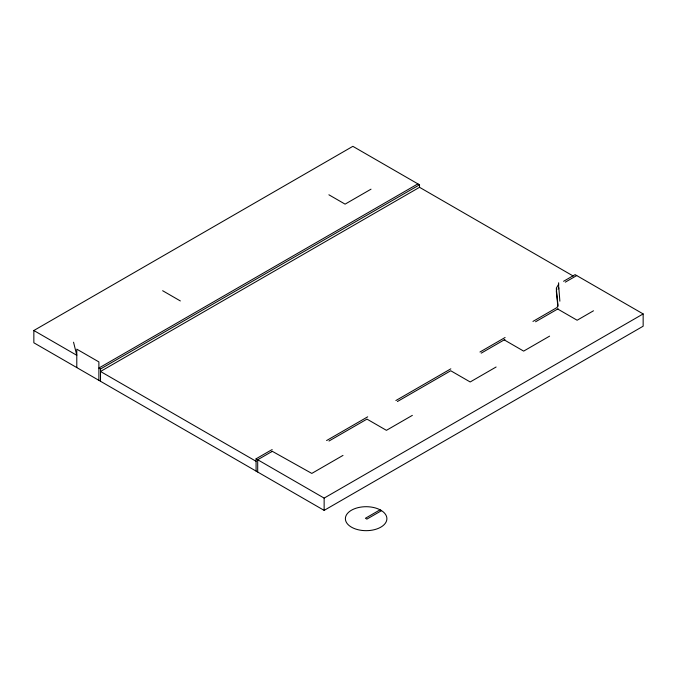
<?xml version="1.0" encoding="UTF-8"?>
<svg xmlns="http://www.w3.org/2000/svg" width="677" height="677" viewBox="0 0 677 677"><rect width="100%" height="100%" fill="white"/><g stroke="black" fill="none" stroke-linecap="round" stroke-linejoin="round"><path stroke-width="1.02" d="M563.577 281.285L575.095 274.634L643.15 313.925L643.15 326.204L324.139 510.382L33.85 342.79L33.85 330.511L352.861 146.334L419.52 184.813L419.52 187.301L100.509 371.478L256.075 461.291M559.862 301.189L558.813 287.64M556.909 288.969L556.435 290.399A15.926 9.199 0 0 0 556.384 291.872L557.873 306.698M558.601 284.298L556.435 287.92A15.926 9.199 0 0 0 556.384 289.384L557.975 305.2L557.188 307.282A5.255 3.03 0 0 1 556.435 307.857L532.96 321.414M271.705 451.669L272.298 451.314L311.801 473.418L343.002 455.401M371.021 189.171L345.092 204.141L328.887 194.79M417.895 183.873L98.884 368.06L100.509 368.99L419.52 184.813M256.075 471.09L256.075 458.811L270.715 450.357A17.238 9.952 0 0 1 272.188 449.621M272.298 451.314L257.7 459.751L257.692 472.021M565.303 282.157L576.711 275.573M326.585 440.558L367.704 416.82M395.876 400.547L450.831 368.83M479.951 352.015L505.093 337.501M328.98 441.04L366.976 419.105L386.423 430.335L412.352 415.365M397.416 401.529L450.738 370.751L470.185 381.972L496.114 367.002M481.22 353.149L504.924 339.465M535.575 321.77L558.093 308.78M549.589 336.139L523.659 351.109L504.213 339.879M593.492 310.794L577.134 320.238L557.687 309.008M256.075 458.811L324.139 498.103L643.15 313.925M380.034 509.823L365.411 518.269L366.875 519.115L381.498 510.67M419.52 187.301L573.267 276.064M162.632 290.712L180.344 300.943M33.85 330.511L76.789 355.298L73.548 342.198M558.652 282.758L558.652 288.901M324.139 498.103L324.139 510.382M100.509 368.99L100.509 381.269M98.884 380.339L98.884 361.916L76.789 349.163L76.789 367.577M380.812 510.213L378.773 509.18A20.75 11.983 0 0 0 345.879 516.094A20.75 11.983 0 0 0 370.632 530.387A20.75 11.983 0 0 0 382.607 511.397L380.812 510.213"/></g></svg>
